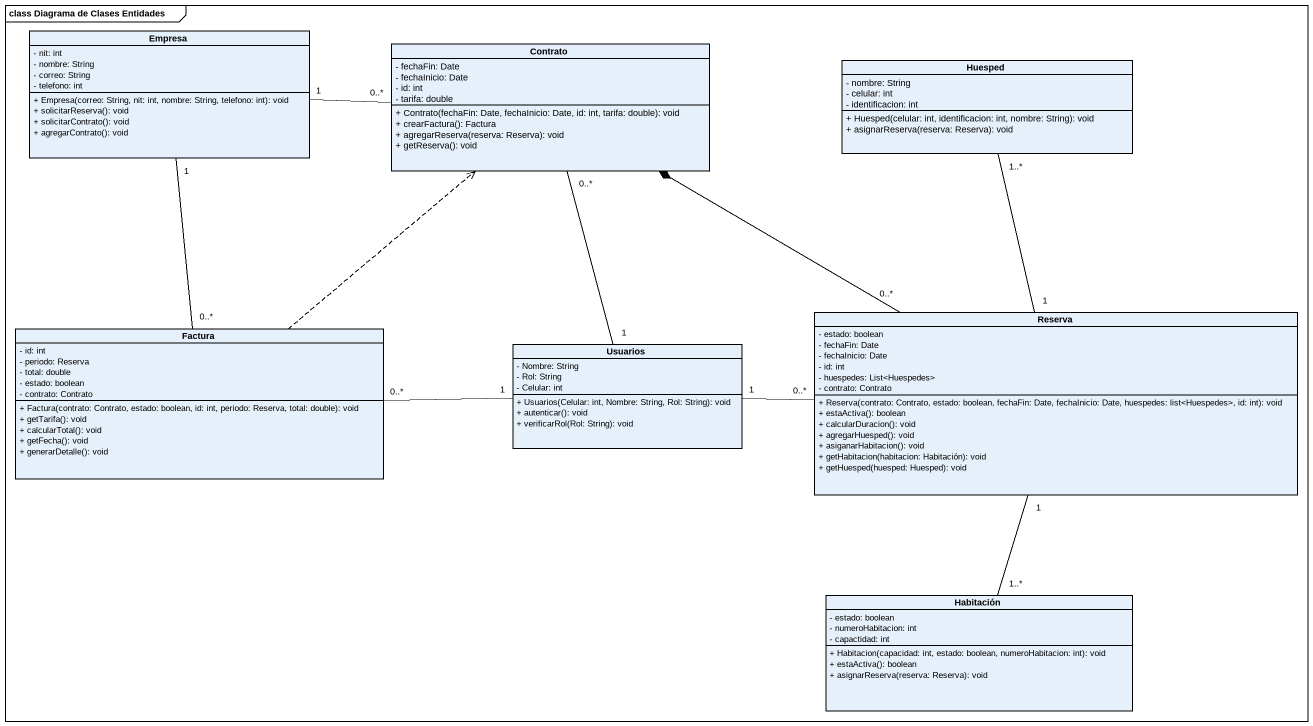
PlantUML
@startuml
mainframe class Diagrama de Clases Entidades
hide circle
hide empty members
skinparam classAttributeIconSize 0
class Empresa {
  - nit: int
  - nombre: String
  - correo: String
  - telefono: int
  + Empresa(correo: String, nit: int, nombre: String, telefono: int): void
  + solicitarReserva(): void
  + solicitarContrato(): void
  + agregarContrato(): void
}
class Contrato {
  - fechaFin: Date
  - fechaInicio: Date
  - id: int
  - tarifa: double
  + Contrato(fechaFin: Date, fechaInicio: Date, id: int, tarifa: double): void
  + crearFactura(): Factura
  + agregarReserva(reserva: Reserva): void
  + getReserva(): void
}
class Huesped {
  - nombre: String
  - celular: int
  - identificacion: int
  + Huesped(celular: int, identificacion: int, nombre: String): void
  + asignarReserva(reserva: Reserva): void
}
class Reserva {
  - estado: boolean
  - fechaFin: Date
  - fechaInicio: Date
  - id: int
  - huespedes: List<Huespedes>
  - contrato: Contrato
  + Reserva(contrato: Contrato, estado: boolean, fechaFin: Date, fechaInicio: Date, huespedes: list<Huespedes>, id: int): void
  + estaActiva(): boolean
  + calcularDuracion(): void
  + agregarHuesped(): void
  + asiganarHabitacion(): void
  + getHabitacion(habitacion: Habitación): void
  + getHuesped(huesped: Huesped): void
}
class Factura {
  - id: int
  - periodo: Reserva
  - total: double
  - estado: boolean
  - contrato: Contrato
  + Factura(contrato: Contrato, estado: boolean, id: int, periodo: Reserva, total: double): void
  + getTarifa(): void
  + calcularTotal(): void
  + getFecha(): void
  + generarDetalle(): void
}
class Usuarios {
  - Nombre: String
  - Rol: String
  - Celular: int
  + Usuarios(Celular: int, Nombre: String, Rol: String): void
  + autenticar(): void
  + verificarRol(Rol: String): void
}
class Habitación {
  - estado: boolean
  - numeroHabitacion: int
  - capactidad: int
  + Habitacion(capacidad: int, estado: boolean, numeroHabitacion: int): void
  + estaActiva(): boolean
  + asignarReserva(reserva: Reserva): void
}
Empresa "1" -right- "0..*" Contrato
Empresa "1" -- "0..*" Factura
Reserva "0..*" -left-* Contrato
Reserva "1" -up- "1..*" Huesped
Reserva "1" -- "1..*" Habitación
Factura .up.> Contrato
Usuarios "1" -up- "0..*" Contrato
Usuarios "1" -right- "0..*" Reserva
Usuarios "1" -left- "0..*" Factura
@enduml
